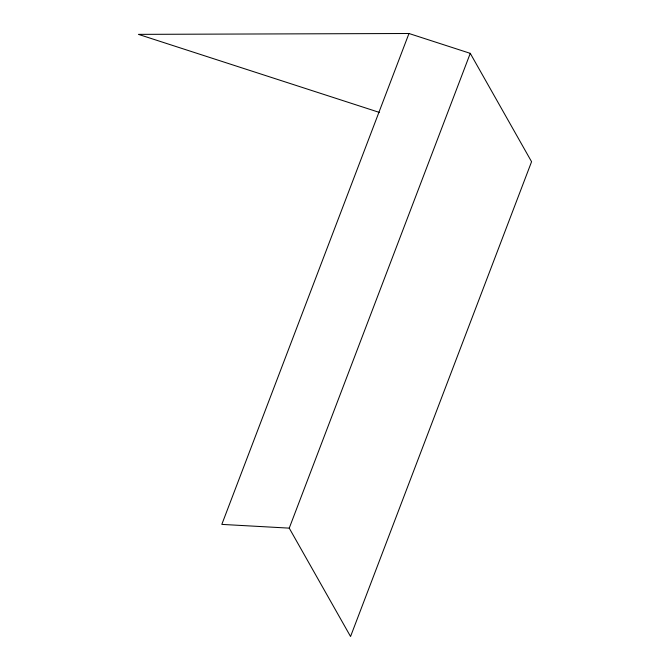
<?xml version="1.0" encoding="UTF-8"?>
<svg xmlns="http://www.w3.org/2000/svg" width="670" height="670" viewBox="0 0 670 670"><rect width="100%" height="100%" fill="white"/><g stroke="black" fill="none" stroke-linecap="round" stroke-linejoin="round"><path stroke-width="1" d="M408.976 33.5L221.82 524.392L289.239 528.136L350.552 636.5L531.57 161.713L470.265 53.349L408.976 33.5L138.43 34.363L379.287 112.384M289.239 528.136L470.265 53.349"/></g></svg>
